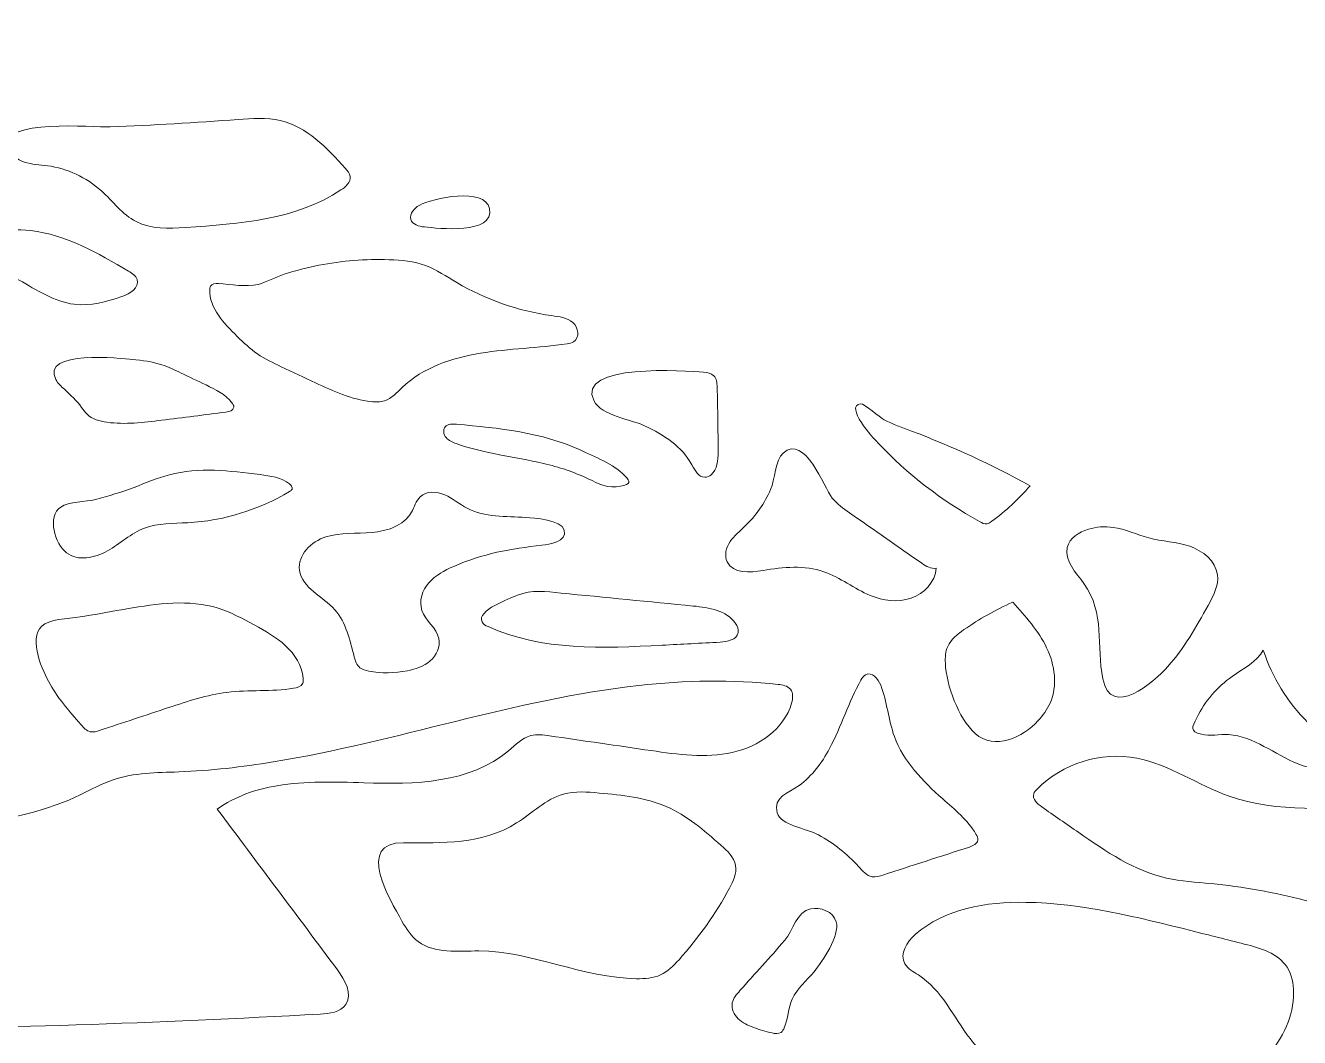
# Model space of a CAD drawing. Header units: millimetres. Extents: x 270 to 572, y -98 to 204.
# Drawn here: x 348 to 399, y -18.8 to 21.7 of the extents above; entities that cross this region are included whole.
import ezdxf

# ---------------------------------------------------------------- set-up
doc = ezdxf.new("R2010")
doc.units = ezdxf.units.MM
doc.header["$MEASUREMENT"] = 0
doc.layers.add('layer 1', color=7, linetype='Continuous')

msp = doc.modelspace()

# ---------------------------------------------------------------- linework, layer by layer
at = {"layer": 'layer 1', "color": 30, "lineweight": 20}
msp.add_ellipse((421.3666, 53.4208), major_axis=(0, 151.0001), ratio=0.9999993, dxfattribs=at)
at = {"layer": 'layer 1', "color": 250, "lineweight": 9}
for points, knots in [([(360.645, 15.096), (358.8494, 13.9036), (356.5881, 13.7343), (354.4362, 13.6002), (354.4362, 13.6002), (353.7659, 13.5579), (353.0533, 13.5261), (352.4535, 13.8331), (352.4535, 13.8331), (351.9032, 14.1153), (351.5293, 14.6444), (351.0707, 15.0607), (351.0707, 15.0607), (350.4709, 15.6005), (349.7089, 15.9568), (348.9117, 16.0661), (348.9117, 16.0661), (348.6047, 16.1085), (348.2908, 16.1155), (347.9944, 16.2108), (347.9944, 16.2108), (347.7016, 16.306), (347.4159, 16.5106), (347.3347, 16.807), (347.3347, 16.807), (347.0067, 17.9606), (350.7532, 17.5972), (351.4199, 17.6219), (351.4199, 17.6219), (353.1273, 17.6889), (354.8313, 17.7877), (356.5317, 17.9147), (356.5317, 17.9147), (357.0961, 17.957), (357.6711, 18.0029), (358.2215, 17.8759), (358.2215, 17.8759), (359.2868, 17.6254), (360.0912, 16.7752), (360.8214, 15.9568), (360.8214, 15.9568), (360.9061, 15.8615), (360.9943, 15.7592), (361.0119, 15.6358), (361.0119, 15.6358), (361.0437, 15.4064), (360.8355, 15.223), (360.645, 15.096)], [0, 0, 0, 0, 0.0769231, 0.0769231, 0.0769231, 0.0769231, 0.1538462, 0.1538462, 0.1538462, 0.1538462, 0.2307692, 0.2307692, 0.2307692, 0.2307692, 0.3076923, 0.3076923, 0.3076923, 0.3076923, 0.3846154, 0.3846154, 0.3846154, 0.3846154, 0.4615385, 0.4615385, 0.4615385, 0.4615385, 0.5384615, 0.5384615, 0.5384615, 0.5384615, 0.6153846, 0.6153846, 0.6153846, 0.6153846, 0.6923077, 0.6923077, 0.6923077, 0.6923077, 0.7692308, 0.7692308, 0.7692308, 0.7692308, 0.8461538, 0.8461538, 0.8461538, 0.8461538, 1, 1, 1, 1]), ([(363.7742, 14.4786), (364.2998, 14.782), (366.3988, 15.2195), (366.5823, 14.3516), (366.5823, 14.3516), (366.7975, 13.3039), (364.508, 13.5614), (363.9894, 13.6179), (363.9894, 13.6179), (363.7671, 13.639), (363.5061, 13.7061), (363.439, 13.9213), (363.439, 13.9213), (363.3685, 14.1435), (363.5731, 14.3587), (363.7742, 14.4786)], [0, 0, 0, 0, 0.2, 0.2, 0.2, 0.2, 0.4, 0.4, 0.4, 0.4, 0.6, 0.6, 0.6, 0.6, 1, 1, 1, 1]), ([(348.2343, 13.4697), (349.6525, 13.318), (350.9295, 12.5736), (352.1572, 11.8504), (352.1572, 11.8504), (352.2983, 11.7658), (352.4465, 11.6705), (352.4959, 11.5188), (352.4959, 11.5188), (352.5982, 11.1943), (352.2101, 10.9438), (351.8891, 10.8344), (351.8891, 10.8344), (351.2753, 10.6298), (350.6297, 10.4499), (349.9876, 10.5275), (349.9876, 10.5275), (349.1833, 10.6228), (348.4848, 11.099), (347.7792, 11.4941), (347.7792, 11.4941), (346.601, 12.1574), (345.3204, 12.6336), (343.9939, 12.8982), (343.9939, 12.8982), (343.5106, 12.997), (342.7592, 13.0922), (342.9885, 13.7237), (342.9885, 13.7237), (343.1861, 14.267), (344.2197, 14.6127), (344.7136, 14.4293), (344.7136, 14.4293), (344.8794, 14.3658), (345.024, 14.2564), (345.1722, 14.1576), (345.1722, 14.1576), (345.6343, 13.8578), (346.16, 13.6567), (346.7033, 13.5755), (346.7033, 13.5755), (347.2113, 13.4979), (347.7263, 13.5226), (348.2343, 13.4697)], [0, 0, 0, 0, 0.0833333, 0.0833333, 0.0833333, 0.0833333, 0.1666667, 0.1666667, 0.1666667, 0.1666667, 0.25, 0.25, 0.25, 0.25, 0.3333333, 0.3333333, 0.3333333, 0.3333333, 0.4166667, 0.4166667, 0.4166667, 0.4166667, 0.5, 0.5, 0.5, 0.5, 0.5833333, 0.5833333, 0.5833333, 0.5833333, 0.6666667, 0.6666667, 0.6666667, 0.6666667, 0.75, 0.75, 0.75, 0.75, 0.8333333, 0.8333333, 0.8333333, 0.8333333, 1, 1, 1, 1]), ([(364.0317, 12.0727), (364.4727, 11.9069), (364.8678, 11.6353), (365.2735, 11.3954), (365.2735, 11.3954), (366.4341, 10.711), (367.7323, 10.2559), (369.0694, 10.0724), (369.0694, 10.0724), (369.3657, 10.0301), (369.6867, 9.9913), (369.916, 9.7973), (369.916, 9.7973), (370.1453, 9.6033), (370.2018, 9.1834), (369.9478, 9.0247), (369.9478, 9.0247), (369.8667, 8.9753), (369.7749, 8.9612), (369.6832, 8.9471), (369.6832, 8.9471), (368.5402, 8.7707), (367.3725, 8.7566), (366.2295, 8.5696), (366.2295, 8.5696), (365.0865, 8.3826), (363.9329, 7.9981), (363.0968, 7.2008), (363.0968, 7.2008), (362.8781, 6.9962), (362.6735, 6.7563), (362.3913, 6.6646), (362.3913, 6.6646), (362.2184, 6.6082), (362.0315, 6.6117), (361.848, 6.6329), (361.848, 6.6329), (361.0684, 6.714), (360.3417, 7.0527), (359.6326, 7.3843), (359.6326, 7.3843), (359.174, 7.5995), (358.7153, 7.8147), (358.2567, 8.0299), (358.2567, 8.0299), (357.9322, 8.1816), (357.6041, 8.3368), (357.3113, 8.5379), (357.3113, 8.5379), (357.015, 8.7425), (356.7574, 8.9929), (356.4999, 9.2399), (356.4999, 9.2399), (355.9637, 9.7585), (355.3887, 10.3617), (355.3992, 11.1061), (355.3992, 11.1061), (355.3992, 11.1555), (355.4028, 11.2013), (355.4275, 11.2437), (355.4275, 11.2437), (355.4839, 11.3495), (355.6321, 11.3601), (355.7555, 11.353), (355.7555, 11.353), (356.2424, 11.3283), (356.8527, 11.1978), (357.3325, 11.3213), (357.3325, 11.3213), (357.6852, 11.413), (358.0239, 11.6141), (358.3732, 11.727), (358.3732, 11.727), (358.8282, 11.8716), (359.2939, 11.9916), (359.7631, 12.0833), (359.7631, 12.0833), (360.6874, 12.2667), (361.6293, 12.3443), (362.5677, 12.3091), (362.5677, 12.3091), (363.0651, 12.2949), (363.566, 12.2456), (364.0317, 12.0727)], [0, 0, 0, 0, 0.0454545, 0.0454545, 0.0454545, 0.0454545, 0.0909091, 0.0909091, 0.0909091, 0.0909091, 0.1363636, 0.1363636, 0.1363636, 0.1363636, 0.1818182, 0.1818182, 0.1818182, 0.1818182, 0.2272727, 0.2272727, 0.2272727, 0.2272727, 0.2727273, 0.2727273, 0.2727273, 0.2727273, 0.3181818, 0.3181818, 0.3181818, 0.3181818, 0.3636364, 0.3636364, 0.3636364, 0.3636364, 0.4090909, 0.4090909, 0.4090909, 0.4090909, 0.4545455, 0.4545455, 0.4545455, 0.4545455, 0.5, 0.5, 0.5, 0.5, 0.5454545, 0.5454545, 0.5454545, 0.5454545, 0.5909091, 0.5909091, 0.5909091, 0.5909091, 0.6363636, 0.6363636, 0.6363636, 0.6363636, 0.6818182, 0.6818182, 0.6818182, 0.6818182, 0.7272727, 0.7272727, 0.7272727, 0.7272727, 0.7727273, 0.7727273, 0.7727273, 0.7727273, 0.8181818, 0.8181818, 0.8181818, 0.8181818, 0.8636364, 0.8636364, 0.8636364, 0.8636364, 0.9090909, 0.9090909, 0.9090909, 0.9090909, 1, 1, 1, 1]), ([(352.3018, 8.3191), (352.7005, 8.2803), (353.0991, 8.2309), (353.4801, 8.1075), (353.4801, 8.1075), (353.7482, 8.0193), (354.0058, 7.8958), (354.2598, 7.7723), (354.2598, 7.7723), (354.5914, 7.6171), (354.923, 7.4584), (355.2546, 7.2996), (355.2546, 7.2996), (355.6356, 7.1162), (356.0307, 6.9257), (356.2882, 6.5905), (356.2882, 6.5905), (356.327, 6.5411), (356.3658, 6.4812), (356.3623, 6.4141), (356.3623, 6.4141), (356.3517, 6.2801), (356.1824, 6.2307), (356.0483, 6.2131), (356.0483, 6.2131), (355.1911, 6.1037), (354.3338, 5.9979), (353.4731, 5.8885), (353.4731, 5.8885), (352.7499, 5.7968), (352.0161, 5.7086), (351.2929, 5.8074), (351.2929, 5.8074), (351.0001, 5.8462), (350.6967, 5.9273), (350.4886, 6.139), (350.4886, 6.139), (350.411, 6.2166), (350.3475, 6.3118), (350.2804, 6.4036), (350.2804, 6.4036), (350.0829, 6.6717), (349.8359, 6.901), (349.589, 7.1268), (349.589, 7.1268), (349.462, 7.2432), (349.3315, 7.3596), (349.2538, 7.5113), (349.2538, 7.5113), (348.6118, 8.7248), (351.8997, 8.3544), (352.3018, 8.3191)], [0, 0, 0, 0, 0.0714286, 0.0714286, 0.0714286, 0.0714286, 0.1428571, 0.1428571, 0.1428571, 0.1428571, 0.2142857, 0.2142857, 0.2142857, 0.2142857, 0.2857143, 0.2857143, 0.2857143, 0.2857143, 0.3571429, 0.3571429, 0.3571429, 0.3571429, 0.4285714, 0.4285714, 0.4285714, 0.4285714, 0.5, 0.5, 0.5, 0.5, 0.5714286, 0.5714286, 0.5714286, 0.5714286, 0.6428571, 0.6428571, 0.6428571, 0.6428571, 0.7142857, 0.7142857, 0.7142857, 0.7142857, 0.7857143, 0.7857143, 0.7857143, 0.7857143, 0.8571429, 0.8571429, 0.8571429, 0.8571429, 1, 1, 1, 1]), ([(375.1442, 7.8041), (375.2888, 7.79), (375.4441, 7.7723), (375.5499, 7.67), (375.5499, 7.67), (375.6663, 7.5536), (375.6769, 7.3737), (375.684, 7.2114), (375.684, 7.2114), (375.7087, 6.3471), (375.7228, 5.4863), (375.7228, 4.622), (375.7228, 4.622), (375.7228, 4.2939), (375.6981, 3.92), (375.4441, 3.7083), (375.4441, 3.7083), (375.3735, 3.6484), (375.2818, 3.606), (375.1865, 3.6096), (375.1865, 3.6096), (374.9396, 3.6131), (374.7985, 3.8812), (374.6785, 4.0999), (374.6785, 4.0999), (374.2728, 4.8372), (373.5532, 5.3064), (372.8123, 5.6557), (372.8123, 5.6557), (372.2479, 5.9238), (371.0555, 6.0755), (370.7627, 6.6576), (370.7627, 6.6576), (370.0042, 8.1886), (374.4492, 7.8641), (375.1442, 7.8041)], [0, 0, 0, 0, 0.1, 0.1, 0.1, 0.1, 0.2, 0.2, 0.2, 0.2, 0.3, 0.3, 0.3, 0.3, 0.4, 0.4, 0.4, 0.4, 0.5, 0.5, 0.5, 0.5, 0.6, 0.6, 0.6, 0.6, 0.7, 0.7, 0.7, 0.7, 0.8, 0.8, 0.8, 0.8, 1, 1, 1, 1]), ([(386.6589, 1.8457), (386.6024, 1.8033), (386.5425, 1.761), (386.4754, 1.7504), (386.4754, 1.7504), (386.3696, 1.7293), (386.2673, 1.7822), (386.1756, 1.8351), (386.1756, 1.8351), (384.6657, 2.6676), (383.2863, 3.7366), (382.1045, 4.9889), (382.1045, 4.9889), (381.9387, 5.1618), (380.7534, 6.46), (381.4201, 6.5482), (381.4201, 6.5482), (381.5577, 6.5658), (382.1927, 5.9908), (382.3585, 5.9061), (382.3585, 5.9061), (382.7078, 5.7262), (383.0852, 5.5922), (383.4557, 5.4546), (383.4557, 5.4546), (385.082, 4.8408), (386.6695, 4.107), (388.1935, 3.2674), (388.1935, 3.2674), (387.7384, 2.7347), (387.2233, 2.2549), (386.6589, 1.8457)], [0, 0, 0, 0, 0.1111111, 0.1111111, 0.1111111, 0.1111111, 0.2222222, 0.2222222, 0.2222222, 0.2222222, 0.3333333, 0.3333333, 0.3333333, 0.3333333, 0.4444444, 0.4444444, 0.4444444, 0.4444444, 0.5555556, 0.5555556, 0.5555556, 0.5555556, 0.6666667, 0.6666667, 0.6666667, 0.6666667, 0.7777778, 0.7777778, 0.7777778, 0.7777778, 1, 1, 1, 1]), ([(371.9833, 3.6836), (372.2479, 3.4049), (372.2373, 3.345), (371.821, 3.2497), (371.821, 3.2497), (371.3483, 3.1404), (370.9356, 3.352), (370.5299, 3.5461), (370.5299, 3.5461), (369.9548, 3.8212), (369.3587, 4.0188), (368.7378, 4.1634), (368.7378, 4.1634), (367.5771, 4.4315), (366.3742, 4.5515), (365.2523, 4.9572), (365.2523, 4.9572), (365.1042, 5.0101), (364.9489, 5.0736), (364.8466, 5.1935), (364.8466, 5.1935), (364.7443, 5.3135), (364.7126, 5.5075), (364.8149, 5.6274), (364.8149, 5.6274), (364.9207, 5.7509), (365.1077, 5.7439), (365.2664, 5.7298), (365.2664, 5.7298), (366.9527, 5.5745), (368.6743, 5.4087), (370.2124, 4.6996), (370.2124, 4.6996), (370.7486, 4.4527), (371.5776, 4.1176), (371.9833, 3.6836)], [0, 0, 0, 0, 0.1, 0.1, 0.1, 0.1, 0.2, 0.2, 0.2, 0.2, 0.3, 0.3, 0.3, 0.3, 0.4, 0.4, 0.4, 0.4, 0.5, 0.5, 0.5, 0.5, 0.6, 0.6, 0.6, 0.6, 0.7, 0.7, 0.7, 0.7, 0.8, 0.8, 0.8, 0.8, 1, 1, 1, 1]), ([(376.0861, 0.2264), (375.9627, 0.4839), (376.0438, 0.7979), (376.2025, 1.0343), (376.2025, 1.0343), (376.3613, 1.2742), (376.5906, 1.4506), (376.7952, 1.6481), (376.7952, 1.6481), (377.2327, 2.0609), (377.5784, 2.5653), (377.8218, 3.1157), (377.8218, 3.1157), (377.9947, 3.5037), (378.0052, 4.2975), (378.3192, 4.5762), (378.3192, 4.5762), (379.1976, 5.3558), (379.949, 3.2003), (380.2877, 2.777), (380.2877, 2.777), (380.4782, 2.5371), (380.7322, 2.3607), (380.9792, 2.1843), (380.9792, 2.1843), (381.9422, 1.5105), (382.9053, 0.8403), (383.8684, 0.1664), (383.8684, 0.1664), (384.0377, 0.0465), (384.2388, -0.077), (384.4399, -0.0241), (384.4399, -0.0241), (384.4046, -0.5779), (383.9601, -1.0542), (383.4345, -1.2306), (383.4345, -1.2306), (382.9053, -1.4105), (382.3197, -1.3293), (381.8047, -1.1177), (381.8047, -1.1177), (381.1626, -0.8531), (380.6087, -0.398), (379.9526, -0.1722), (379.9526, -0.1722), (379.18, 0.0994), (378.3263, 0.0218), (377.5184, -0.1193), (377.5184, -0.1193), (376.9963, -0.2075), (376.3154, -0.2498), (376.0861, 0.2264)], [0, 0, 0, 0, 0.0714286, 0.0714286, 0.0714286, 0.0714286, 0.1428571, 0.1428571, 0.1428571, 0.1428571, 0.2142857, 0.2142857, 0.2142857, 0.2142857, 0.2857143, 0.2857143, 0.2857143, 0.2857143, 0.3571429, 0.3571429, 0.3571429, 0.3571429, 0.4285714, 0.4285714, 0.4285714, 0.4285714, 0.5, 0.5, 0.5, 0.5, 0.5714286, 0.5714286, 0.5714286, 0.5714286, 0.6428571, 0.6428571, 0.6428571, 0.6428571, 0.7142857, 0.7142857, 0.7142857, 0.7142857, 0.7857143, 0.7857143, 0.7857143, 0.7857143, 0.8571429, 0.8571429, 0.8571429, 0.8571429, 1, 1, 1, 1]), ([(349.4443, 2.4172), (349.7689, 2.6324), (350.4427, 2.6183), (350.8308, 2.717), (350.8308, 2.717), (351.3564, 2.8511), (351.875, 3.0134), (352.383, 3.2039), (352.383, 3.2039), (352.8487, 3.3803), (353.3037, 3.5813), (353.787, 3.7083), (353.787, 3.7083), (354.9618, 4.0188), (356.2036, 3.8706), (357.4101, 3.7154), (357.4101, 3.7154), (357.8263, 3.6625), (358.2673, 3.6025), (358.5919, 3.3414), (358.5919, 3.3414), (358.6554, 3.2885), (358.7189, 3.2109), (358.6907, 3.1333), (358.6907, 3.1333), (358.6765, 3.091), (358.6342, 3.0663), (358.5954, 3.0416), (358.5954, 3.0416), (357.3642, 2.3008), (355.9531, 1.8668), (354.5208, 1.7892), (354.5208, 1.7892), (353.9387, 1.7575), (353.3355, 1.7822), (352.7887, 1.574), (352.7887, 1.574), (352.2489, 1.3659), (351.815, 0.9531), (351.3105, 0.6639), (351.3105, 0.6639), (350.8061, 0.3781), (350.1358, 0.237), (349.6737, 0.5863), (349.6737, 0.5863), (349.2186, 0.9284), (348.8834, 2.0503), (349.4443, 2.4172)], [0, 0, 0, 0, 0.0769231, 0.0769231, 0.0769231, 0.0769231, 0.1538462, 0.1538462, 0.1538462, 0.1538462, 0.2307692, 0.2307692, 0.2307692, 0.2307692, 0.3076923, 0.3076923, 0.3076923, 0.3076923, 0.3846154, 0.3846154, 0.3846154, 0.3846154, 0.4615385, 0.4615385, 0.4615385, 0.4615385, 0.5384615, 0.5384615, 0.5384615, 0.5384615, 0.6153846, 0.6153846, 0.6153846, 0.6153846, 0.6923077, 0.6923077, 0.6923077, 0.6923077, 0.7692308, 0.7692308, 0.7692308, 0.7692308, 0.8461538, 0.8461538, 0.8461538, 0.8461538, 1, 1, 1, 1]), ([(363.8835, -1.7174), (364.0247, -2.1337), (364.4656, -2.4088), (364.5573, -2.8427), (364.5573, -2.8427), (364.6244, -3.1673), (364.4621, -3.513), (364.2116, -3.7353), (364.2116, -3.7353), (363.9576, -3.954), (363.6295, -4.0669), (363.3015, -4.1304), (363.3015, -4.1304), (362.7899, -4.2327), (362.2643, -4.2362), (361.7563, -4.1445), (361.7563, -4.1445), (361.6293, -4.1198), (361.4988, -4.0881), (361.4, -4.0069), (361.4, -4.0069), (361.273, -3.9011), (361.2165, -3.7282), (361.1742, -3.5695), (361.1742, -3.5695), (360.9978, -2.9062), (360.8567, -2.2007), (360.4016, -1.6892), (360.4016, -1.6892), (359.9183, -1.1529), (359.0928, -0.8249), (358.9905, -0.1122), (358.9905, -0.1122), (358.9058, 0.4981), (359.4527, 1.0413), (360.0418, 1.2248), (360.0418, 1.2248), (360.6309, 1.4082), (361.2624, 1.3483), (361.8798, 1.4012), (361.8798, 1.4012), (362.4936, 1.4541), (363.1603, 1.6693), (363.4637, 2.2055), (363.4637, 2.2055), (363.5837, 2.4136), (363.6401, 2.6606), (363.813, 2.8264), (363.813, 2.8264), (364.067, 3.0663), (364.4762, 3.0451), (364.7972, 2.904), (364.7972, 2.904), (365.1147, 2.7664), (365.3828, 2.5301), (365.6933, 2.3678), (365.6933, 2.3678), (366.3988, 2.0009), (367.2385, 2.0538), (368.0357, 2.0009), (368.0357, 2.0009), (368.3673, 1.9797), (369.4645, 1.9092), (369.5738, 1.4964), (369.5738, 1.4964), (369.6973, 1.0272), (368.9635, 0.9179), (368.6813, 0.8896), (368.6813, 0.8896), (367.4501, 0.7556), (366.293, 0.551), (365.1535, 0.043), (365.1535, 0.043), (364.7902, -0.1193), (364.4268, -0.3098), (364.1622, -0.6097), (364.1622, -0.6097), (363.8977, -0.9095), (363.753, -1.3399), (363.8835, -1.7174)], [0, 0, 0, 0, 0.047619, 0.047619, 0.047619, 0.047619, 0.0952381, 0.0952381, 0.0952381, 0.0952381, 0.1428571, 0.1428571, 0.1428571, 0.1428571, 0.1904762, 0.1904762, 0.1904762, 0.1904762, 0.2380952, 0.2380952, 0.2380952, 0.2380952, 0.2857143, 0.2857143, 0.2857143, 0.2857143, 0.3333333, 0.3333333, 0.3333333, 0.3333333, 0.3809524, 0.3809524, 0.3809524, 0.3809524, 0.4285714, 0.4285714, 0.4285714, 0.4285714, 0.4761905, 0.4761905, 0.4761905, 0.4761905, 0.5238095, 0.5238095, 0.5238095, 0.5238095, 0.5714286, 0.5714286, 0.5714286, 0.5714286, 0.6190476, 0.6190476, 0.6190476, 0.6190476, 0.6666667, 0.6666667, 0.6666667, 0.6666667, 0.7142857, 0.7142857, 0.7142857, 0.7142857, 0.7619048, 0.7619048, 0.7619048, 0.7619048, 0.8095238, 0.8095238, 0.8095238, 0.8095238, 0.8571429, 0.8571429, 0.8571429, 0.8571429, 0.9047619, 0.9047619, 0.9047619, 0.9047619, 1, 1, 1, 1]), ([(395.309, -1.5163), (394.8363, -2.3665), (394.3565, -3.2237), (393.7074, -3.954), (393.7074, -3.954), (393.1429, -4.589), (391.4214, -6.0812), (391.1003, -4.4479), (391.1003, -4.4479), (390.8358, -3.1179), (391.2062, -1.8409), (390.3454, -0.6414), (390.3454, -0.6414), (390.0279, -0.1969), (389.5552, 0.2688), (389.6822, 0.8014), (389.6822, 0.8014), (389.7739, 1.1789), (390.1514, 1.4223), (390.5253, 1.5317), (390.5253, 1.5317), (390.8428, 1.6269), (391.185, 1.6516), (391.5131, 1.6023), (391.5131, 1.6023), (392.0035, 1.5352), (392.4585, 1.313), (392.9383, 1.186), (392.9383, 1.186), (393.4781, 1.0449), (394.046, 1.0237), (394.5752, 0.8473), (394.5752, 0.8473), (395.1008, 0.6674), (395.6124, 0.2652), (395.6865, -0.2886), (395.6865, -0.2886), (395.7429, -0.719), (395.5207, -1.1353), (395.309, -1.5163)], [0, 0, 0, 0, 0.0909091, 0.0909091, 0.0909091, 0.0909091, 0.1818182, 0.1818182, 0.1818182, 0.1818182, 0.2727273, 0.2727273, 0.2727273, 0.2727273, 0.3636364, 0.3636364, 0.3636364, 0.3636364, 0.4545455, 0.4545455, 0.4545455, 0.4545455, 0.5454545, 0.5454545, 0.5454545, 0.5454545, 0.6363636, 0.6363636, 0.6363636, 0.6363636, 0.7272727, 0.7272727, 0.7272727, 0.7272727, 0.8181818, 0.8181818, 0.8181818, 0.8181818, 1, 1, 1, 1]), ([(367.7041, -1.1106), (368.2827, -0.8778), (368.833, -0.9624), (369.4433, -1.0224), (369.4433, -1.0224), (371.2072, -1.1953), (372.9676, -1.3681), (374.7315, -1.541), (374.7315, -1.541), (375.3594, -1.6045), (376.0685, -1.7139), (376.4177, -2.2395), (376.4177, -2.2395), (376.4918, -2.3489), (376.5447, -2.4794), (376.52, -2.6064), (376.52, -2.6064), (376.4636, -2.8921), (376.0967, -2.9697), (375.8074, -2.9874), (375.8074, -2.9874), (375.0348, -3.0262), (374.2623, -3.0685), (373.4897, -3.1073), (373.4897, -3.1073), (371.1367, -3.2343), (368.6743, -3.3402), (366.5258, -2.363), (366.5258, -2.363), (366.4341, -2.3206), (366.3353, -2.2712), (366.2895, -2.1795), (366.2895, -2.1795), (366.0567, -1.7139), (367.3937, -1.2376), (367.7041, -1.1106)], [0, 0, 0, 0, 0.1, 0.1, 0.1, 0.1, 0.2, 0.2, 0.2, 0.2, 0.3, 0.3, 0.3, 0.3, 0.4, 0.4, 0.4, 0.4, 0.5, 0.5, 0.5, 0.5, 0.6, 0.6, 0.6, 0.6, 0.7, 0.7, 0.7, 0.7, 0.8, 0.8, 0.8, 0.8, 1, 1, 1, 1]), ([(350.411, -1.9502), (350.9719, -1.8479), (351.5293, -1.7491), (352.0902, -1.6539), (352.0902, -1.6539), (353.3037, -1.4457), (354.5702, -1.2623), (355.7414, -1.6292), (355.7414, -1.6292), (356.2459, -1.7879), (356.7151, -2.0455), (357.1808, -2.2995), (357.1808, -2.2995), (357.6182, -2.5429), (358.0662, -2.7863), (358.4331, -3.1285), (358.4331, -3.1285), (358.8035, -3.4707), (359.0928, -3.9222), (359.1387, -4.4197), (359.1387, -4.4197), (359.1457, -4.4937), (359.1457, -4.5678), (359.1175, -4.6313), (359.1175, -4.6313), (359.054, -4.7654), (358.8917, -4.8077), (358.7471, -4.8324), (358.7471, -4.8324), (357.8722, -4.97), (356.9726, -4.8853), (356.0907, -4.9947), (356.0907, -4.9947), (355.2934, -5.0935), (354.5208, -5.3475), (353.7588, -5.6015), (353.7588, -5.6015), (352.8451, -5.9049), (351.9279, -6.2082), (351.0142, -6.5116), (351.0142, -6.5116), (350.8907, -6.554), (350.7567, -6.5963), (350.6262, -6.5681), (350.6262, -6.5681), (350.4745, -6.5363), (350.358, -6.4093), (350.2557, -6.2894), (350.2557, -6.2894), (349.776, -5.7391), (349.2927, -5.1852), (348.9505, -4.5431), (348.9505, -4.5431), (348.6541, -3.9999), (348.0897, -2.6628), (348.8058, -2.2571), (348.8058, -2.2571), (349.2115, -2.0314), (349.9523, -2.0349), (350.411, -1.9502)], [0, 0, 0, 0, 0.0625, 0.0625, 0.0625, 0.0625, 0.125, 0.125, 0.125, 0.125, 0.1875, 0.1875, 0.1875, 0.1875, 0.25, 0.25, 0.25, 0.25, 0.3125, 0.3125, 0.3125, 0.3125, 0.375, 0.375, 0.375, 0.375, 0.4375, 0.4375, 0.4375, 0.4375, 0.5, 0.5, 0.5, 0.5, 0.5625, 0.5625, 0.5625, 0.5625, 0.625, 0.625, 0.625, 0.625, 0.6875, 0.6875, 0.6875, 0.6875, 0.75, 0.75, 0.75, 0.75, 0.8125, 0.8125, 0.8125, 0.8125, 0.875, 0.875, 0.875, 0.875, 1, 1, 1, 1]), ([(388.8567, -3.2132), (389.1848, -3.9011), (389.3047, -4.7266), (388.9943, -5.4216), (388.9943, -5.4216), (388.8778, -5.6826), (388.705, -5.919), (388.511, -6.1306), (388.511, -6.1306), (387.9183, -6.7833), (386.7682, -7.3371), (386.0027, -6.6386), (386.0027, -6.6386), (385.3218, -6.0177), (384.8491, -4.7125), (384.8068, -3.8305), (384.8068, -3.8305), (384.7962, -3.6012), (384.8068, -3.3649), (384.902, -3.1567), (384.902, -3.1567), (385.029, -2.8674), (385.2901, -2.6664), (385.5512, -2.4864), (385.5512, -2.4864), (386.165, -2.0596), (386.8176, -1.6927), (387.502, -1.3858), (387.502, -1.3858), (388.01, -1.9537), (388.5286, -2.5288), (388.8567, -3.2132)], [0, 0, 0, 0, 0.1111111, 0.1111111, 0.1111111, 0.1111111, 0.2222222, 0.2222222, 0.2222222, 0.2222222, 0.3333333, 0.3333333, 0.3333333, 0.3333333, 0.4444444, 0.4444444, 0.4444444, 0.4444444, 0.5555556, 0.5555556, 0.5555556, 0.5555556, 0.6666667, 0.6666667, 0.6666667, 0.6666667, 0.7777778, 0.7777778, 0.7777778, 0.7777778, 1, 1, 1, 1]), ([(399.2954, -6.1977), (399.5388, -6.4376), (399.8034, -6.6704), (399.9339, -6.9844), (399.9339, -6.9844), (400.068, -7.2983), (400.015, -7.7252), (399.7222, -7.8981), (399.7222, -7.8981), (399.4788, -8.0392), (399.1719, -7.9616), (398.9108, -7.8557), (398.9108, -7.8557), (397.9689, -7.4782), (397.1364, -6.7515), (396.1239, -6.6845), (396.1239, -6.6845), (395.7782, -6.6598), (395.3795, -6.7586), (395.0409, -6.6669), (395.0409, -6.6669), (394.5646, -6.5399), (394.6563, -6.4234), (394.861, -6.0072), (394.861, -6.0072), (395.182, -5.351), (395.6723, -4.776), (396.2721, -4.3562), (396.2721, -4.3562), (396.7201, -4.0387), (397.2528, -3.7847), (397.5174, -3.3049), (397.5174, -3.3049), (397.8737, -4.3914), (398.4875, -5.3898), (399.2954, -6.1977)], [0, 0, 0, 0, 0.1, 0.1, 0.1, 0.1, 0.2, 0.2, 0.2, 0.2, 0.3, 0.3, 0.3, 0.3, 0.4, 0.4, 0.4, 0.4, 0.5, 0.5, 0.5, 0.5, 0.6, 0.6, 0.6, 0.6, 0.7, 0.7, 0.7, 0.7, 0.8, 0.8, 0.8, 0.8, 1, 1, 1, 1]), ([(340.3003, -18.4355), (338.9845, -18.4249), (337.0372, -18.4637), (336.0988, -17.3525), (336.0988, -17.3525), (335.6966, -16.8762), (335.4003, -16.5058), (334.8782, -16.1354), (334.8782, -16.1354), (334.4301, -15.8179), (333.9221, -15.4898), (333.7528, -14.9324), (333.7528, -14.9324), (333.5023, -14.0999), (334.1832, -13.2779), (334.8923, -12.7699), (334.8923, -12.7699), (339.1962, -9.6655), (345.4262, -11.38), (350.2169, -9.0975), (350.2169, -9.0975), (350.6544, -8.8894), (351.0777, -8.6459), (351.5363, -8.4907), (351.5363, -8.4907), (352.3759, -8.2014), (353.279, -8.2085), (354.1645, -8.1732), (354.1645, -8.1732), (355.4345, -8.1238), (356.6939, -7.9792), (357.9428, -7.7746), (357.9428, -7.7746), (362.8358, -6.9773), (367.6089, -5.2699), (372.5513, -4.7195), (372.5513, -4.7195), (374.4034, -4.5149), (376.2731, -4.4726), (378.1252, -4.6772), (378.1252, -4.6772), (378.3051, -4.6948), (378.5027, -4.7266), (378.6155, -4.8677), (378.6155, -4.8677), (378.7355, -5.0194), (378.7143, -5.2381), (378.6614, -5.4216), (378.6614, -5.4216), (378.3651, -6.4658), (377.3385, -7.1713), (376.2802, -7.4006), (376.2802, -7.4006), (375.2183, -7.6335), (374.1176, -7.4782), (373.0452, -7.323), (373.0452, -7.323), (371.694, -7.1255), (370.3394, -6.9279), (368.9847, -6.7304), (368.9847, -6.7304), (368.7378, -6.6951), (368.4802, -6.6598), (368.2368, -6.7233), (368.2368, -6.7233), (367.8876, -6.815), (367.623, -7.0937), (367.3478, -7.3266), (367.3478, -7.3266), (365.8027, -8.6354), (363.5837, -8.6777), (361.5623, -8.6107), (361.5623, -8.6107), (360.4157, -8.5719), (359.2198, -8.5366), (358.0945, -8.7271), (358.0945, -8.7271), (357.2337, -8.8717), (356.4152, -9.1504), (355.7026, -9.6655), (355.7026, -9.6655), (357.3042, -11.8068), (358.9058, -13.9482), (360.5075, -16.0896), (360.5075, -16.0896), (360.8108, -16.4952), (361.1248, -17.0491), (360.8426, -17.4724), (360.8426, -17.4724), (360.6309, -17.7899), (360.19, -17.8429), (359.809, -17.864), (359.809, -17.864), (353.3108, -18.2062), (346.8091, -18.4743), (340.3003, -18.4355)], [0, 0, 0, 0, 0.04, 0.04, 0.04, 0.04, 0.08, 0.08, 0.08, 0.08, 0.12, 0.12, 0.12, 0.12, 0.16, 0.16, 0.16, 0.16, 0.2, 0.2, 0.2, 0.2, 0.24, 0.24, 0.24, 0.24, 0.28, 0.28, 0.28, 0.28, 0.32, 0.32, 0.32, 0.32, 0.36, 0.36, 0.36, 0.36, 0.4, 0.4, 0.4, 0.4, 0.44, 0.44, 0.44, 0.44, 0.48, 0.48, 0.48, 0.48, 0.52, 0.52, 0.52, 0.52, 0.56, 0.56, 0.56, 0.56, 0.6, 0.6, 0.6, 0.6, 0.64, 0.64, 0.64, 0.64, 0.68, 0.68, 0.68, 0.68, 0.72, 0.72, 0.72, 0.72, 0.76, 0.76, 0.76, 0.76, 0.8, 0.8, 0.8, 0.8, 0.84, 0.84, 0.84, 0.84, 0.88, 0.88, 0.88, 0.88, 0.92, 0.92, 0.92, 0.92, 1, 1, 1, 1]), ([(379.7338, -10.6921), (379.2541, -10.4345), (378.2169, -10.304), (378.0828, -9.8136), (378.0828, -9.8136), (377.91, -9.1645), (378.545, -9.0234), (378.9577, -8.7236), (378.9577, -8.7236), (379.4763, -8.3426), (379.875, -7.8063), (380.1748, -7.2454), (380.1748, -7.2454), (380.6511, -6.3564), (380.9403, -5.3757), (381.4342, -4.5008), (381.4342, -4.5008), (381.4801, -4.4197), (381.533, -4.335), (381.6142, -4.2891), (381.6142, -4.2891), (381.8611, -4.1551), (382.1222, -4.4479), (382.2245, -4.7089), (382.2245, -4.7089), (382.4785, -5.3686), (382.5278, -6.0918), (382.7713, -6.7586), (382.7713, -6.7586), (383.1346, -7.7569), (383.9037, -8.5472), (384.701, -9.2527), (384.701, -9.2527), (385.1843, -9.6831), (385.6993, -10.1029), (386.0309, -10.6603), (386.0309, -10.6603), (386.0768, -10.7344), (386.1191, -10.8191), (386.105, -10.9037), (386.105, -10.9037), (386.0838, -11.0554), (385.9145, -11.1295), (385.7699, -11.1789), (385.7699, -11.1789), (384.6163, -11.5528), (383.4627, -11.9268), (382.3127, -12.3007), (382.3127, -12.3007), (382.1751, -12.3431), (382.0304, -12.3889), (381.8858, -12.3677), (381.8858, -12.3677), (381.6565, -12.3325), (381.4907, -12.1349), (381.339, -11.9621), (381.339, -11.9621), (380.8839, -11.4505), (380.3371, -11.0201), (379.7338, -10.6921)], [0, 0, 0, 0, 0.0625, 0.0625, 0.0625, 0.0625, 0.125, 0.125, 0.125, 0.125, 0.1875, 0.1875, 0.1875, 0.1875, 0.25, 0.25, 0.25, 0.25, 0.3125, 0.3125, 0.3125, 0.3125, 0.375, 0.375, 0.375, 0.375, 0.4375, 0.4375, 0.4375, 0.4375, 0.5, 0.5, 0.5, 0.5, 0.5625, 0.5625, 0.5625, 0.5625, 0.625, 0.625, 0.625, 0.625, 0.6875, 0.6875, 0.6875, 0.6875, 0.75, 0.75, 0.75, 0.75, 0.8125, 0.8125, 0.8125, 0.8125, 0.875, 0.875, 0.875, 0.875, 1, 1, 1, 1]), ([(399.4682, -20.337), (400.0997, -19.1728), (400.6747, -17.9769), (401.1968, -16.7598), (401.1968, -16.7598), (401.4438, -16.1813), (401.6837, -15.5427), (401.5179, -14.936), (401.5179, -14.936), (401.2603, -13.9764), (400.1597, -13.5531), (399.1966, -13.3132), (399.1966, -13.3132), (397.9583, -13.0027), (396.6989, -12.7593), (395.4289, -12.6394), (395.4289, -12.6394), (394.8363, -12.5829), (394.2365, -12.5547), (393.6545, -12.4242), (393.6545, -12.4242), (392.3562, -12.1314), (391.2309, -11.3588), (390.1373, -10.6003), (390.1373, -10.6003), (389.6469, -10.2581), (389.153, -9.9159), (388.6591, -9.5737), (388.6591, -9.5737), (388.4792, -9.4503), (388.2746, -9.2598), (388.3416, -9.0481), (388.3416, -9.0481), (388.3628, -8.974), (388.4192, -8.9176), (388.4722, -8.8611), (388.4722, -8.8611), (389.4917, -7.831), (391.0368, -7.3512), (392.4585, -7.6264), (392.4585, -7.6264), (393.7709, -7.8804), (394.8962, -8.7024), (396.1557, -9.1469), (396.1557, -9.1469), (398.0924, -9.8313), (400.2161, -9.5808), (402.2728, -9.669), (402.2728, -9.669), (405.1268, -9.796), (407.949, -10.6144), (410.429, -12.0397), (410.429, -12.0397), (410.7183, -12.2055), (411.0358, -12.4242), (411.0746, -12.7558), (411.0746, -12.7558), (411.1134, -13.0909), (410.8418, -13.3943), (410.5278, -13.5107), (410.5278, -13.5107), (410.2174, -13.6307), (409.8717, -13.6095), (409.5365, -13.606), (409.5365, -13.606), (408.9791, -13.5954), (408.4182, -13.6272), (407.8643, -13.7012), (407.8643, -13.7012), (407.4093, -13.7612), (406.9224, -13.8706), (406.612, -14.2092), (406.612, -14.2092), (406.418, -14.4244), (406.3157, -14.7137), (406.2768, -15.003), (406.2768, -15.003), (406.1252, -16.1354), (406.8801, -17.1973), (407.7409, -17.9522), (407.7409, -17.9522), (408.6052, -18.7036), (409.6247, -19.2963), (410.3197, -20.2065), (410.3197, -20.2065), (410.4149, -20.3264), (410.5031, -20.4605), (410.5349, -20.6122), (410.5349, -20.6122), (410.5984, -20.9297), (410.3726, -21.2472), (410.0904, -21.4024), (410.0904, -21.4024), (409.8046, -21.5611), (409.4695, -21.5894), (409.1485, -21.6176), (409.1485, -21.6176), (406.0828, -21.9033), (403.0454, -22.5031), (400.1032, -23.4132), (400.1032, -23.4132), (399.2389, -23.6778), (398.2794, -23.9671), (397.4609, -23.5826), (397.4609, -23.5826), (397.6373, -23.6637), (399.3165, -20.6122), (399.4682, -20.337)], [0, 0, 0, 0, 0.0357143, 0.0357143, 0.0357143, 0.0357143, 0.0714286, 0.0714286, 0.0714286, 0.0714286, 0.1071429, 0.1071429, 0.1071429, 0.1071429, 0.1428571, 0.1428571, 0.1428571, 0.1428571, 0.1785714, 0.1785714, 0.1785714, 0.1785714, 0.2142857, 0.2142857, 0.2142857, 0.2142857, 0.25, 0.25, 0.25, 0.25, 0.2857143, 0.2857143, 0.2857143, 0.2857143, 0.3214286, 0.3214286, 0.3214286, 0.3214286, 0.3571429, 0.3571429, 0.3571429, 0.3571429, 0.3928571, 0.3928571, 0.3928571, 0.3928571, 0.4285714, 0.4285714, 0.4285714, 0.4285714, 0.4642857, 0.4642857, 0.4642857, 0.4642857, 0.5, 0.5, 0.5, 0.5, 0.5357143, 0.5357143, 0.5357143, 0.5357143, 0.5714286, 0.5714286, 0.5714286, 0.5714286, 0.6071429, 0.6071429, 0.6071429, 0.6071429, 0.6428571, 0.6428571, 0.6428571, 0.6428571, 0.6785714, 0.6785714, 0.6785714, 0.6785714, 0.7142857, 0.7142857, 0.7142857, 0.7142857, 0.75, 0.75, 0.75, 0.75, 0.7857143, 0.7857143, 0.7857143, 0.7857143, 0.8214286, 0.8214286, 0.8214286, 0.8214286, 0.8571429, 0.8571429, 0.8571429, 0.8571429, 0.8928571, 0.8928571, 0.8928571, 0.8928571, 0.9285714, 0.9285714, 0.9285714, 0.9285714, 1, 1, 1, 1]), ([(376.1778, -12.8228), (375.624, -13.8529), (374.9467, -14.816), (374.16, -15.6839), (374.16, -15.6839), (373.9448, -15.9202), (373.7155, -16.1531), (373.4262, -16.2906), (373.4262, -16.2906), (373.1298, -16.4282), (372.7912, -16.4494), (372.4631, -16.4459), (372.4631, -16.4459), (370.3253, -16.4141), (368.3003, -15.3487), (366.1625, -15.3346), (366.1625, -15.3346), (365.3264, -15.3276), (364.4021, -15.4616), (363.7318, -14.9571), (363.7318, -14.9571), (363.4567, -14.7455), (363.2591, -14.4491), (363.0863, -14.1457), (363.0863, -14.1457), (362.5677, -13.2356), (361.2377, -10.9919), (363.1427, -11.006), (363.1427, -11.006), (364.702, -11.0166), (366.2824, -11.0801), (367.6688, -10.2158), (367.6688, -10.2158), (368.2933, -9.8242), (368.8295, -9.2598), (369.5386, -9.0622), (369.5386, -9.0622), (370.0042, -8.9352), (370.4981, -8.9776), (370.9744, -9.0199), (370.9744, -9.0199), (371.8845, -9.1046), (372.8088, -9.1927), (373.6484, -9.5561), (373.6484, -9.5561), (374.4739, -9.9124), (375.1618, -10.5157), (375.8392, -11.1119), (375.8392, -11.1119), (376.0932, -11.3341), (376.3613, -11.5846), (376.4213, -11.9162), (376.4213, -11.9162), (376.4777, -12.2302), (376.3295, -12.5441), (376.1778, -12.8228)], [0, 0, 0, 0, 0.0666667, 0.0666667, 0.0666667, 0.0666667, 0.1333333, 0.1333333, 0.1333333, 0.1333333, 0.2, 0.2, 0.2, 0.2, 0.2666667, 0.2666667, 0.2666667, 0.2666667, 0.3333333, 0.3333333, 0.3333333, 0.3333333, 0.4, 0.4, 0.4, 0.4, 0.4666667, 0.4666667, 0.4666667, 0.4666667, 0.5333333, 0.5333333, 0.5333333, 0.5333333, 0.6, 0.6, 0.6, 0.6, 0.6666667, 0.6666667, 0.6666667, 0.6666667, 0.7333333, 0.7333333, 0.7333333, 0.7333333, 0.8, 0.8, 0.8, 0.8, 0.8666667, 0.8666667, 0.8666667, 0.8666667, 1, 1, 1, 1]), ([(376.2907, -17.416), (376.3295, -17.2255), (376.4636, -17.0667), (376.5941, -16.9221), (376.5941, -16.9221), (377.1903, -16.2518), (377.8042, -15.5921), (378.3862, -14.9077), (378.3862, -14.9077), (378.7284, -14.5056), (378.8625, -13.7718), (379.4234, -13.6483), (379.4234, -13.6483), (379.8044, -13.5672), (380.33, -13.7612), (380.4429, -14.1669), (380.4429, -14.1669), (380.6017, -14.7314), (379.8926, -15.7438), (379.5575, -16.1636), (379.5575, -16.1636), (379.2611, -16.527), (378.8801, -16.8339), (378.6896, -17.2643), (378.6896, -17.2643), (378.5273, -17.6241), (378.5203, -18.0404), (378.3686, -18.4038), (378.3686, -18.4038), (378.3404, -18.4779), (378.3016, -18.5484), (378.2381, -18.5907), (378.2381, -18.5907), (378.1358, -18.6613), (377.9982, -18.6437), (377.8782, -18.6154), (377.8782, -18.6154), (377.6278, -18.559), (377.3773, -18.4849), (377.1374, -18.3932), (377.1374, -18.3932), (376.9152, -18.3121), (376.6964, -18.2133), (376.5271, -18.051), (376.5271, -18.051), (376.3578, -17.8887), (376.2449, -17.6488), (376.2907, -17.416)], [0, 0, 0, 0, 0.0769231, 0.0769231, 0.0769231, 0.0769231, 0.1538462, 0.1538462, 0.1538462, 0.1538462, 0.2307692, 0.2307692, 0.2307692, 0.2307692, 0.3076923, 0.3076923, 0.3076923, 0.3076923, 0.3846154, 0.3846154, 0.3846154, 0.3846154, 0.4615385, 0.4615385, 0.4615385, 0.4615385, 0.5384615, 0.5384615, 0.5384615, 0.5384615, 0.6153846, 0.6153846, 0.6153846, 0.6153846, 0.6923077, 0.6923077, 0.6923077, 0.6923077, 0.7692308, 0.7692308, 0.7692308, 0.7692308, 0.8461538, 0.8461538, 0.8461538, 0.8461538, 1, 1, 1, 1]), ([(383.6038, -14.682), (384.775, -13.6377), (386.4507, -13.3661), (388.0206, -13.3908), (388.0206, -13.3908), (390.2748, -13.4261), (392.4832, -13.9799), (394.6705, -14.5338), (394.6705, -14.5338), (395.3654, -14.7067), (396.0604, -14.8831), (396.7589, -15.0594), (396.7589, -15.0594), (397.401, -15.2217), (398.1065, -15.4263), (398.4663, -15.9837), (398.4663, -15.9837), (398.6568, -16.2836), (398.7239, -16.6469), (398.7274, -17.0032), (398.7274, -17.0032), (398.7309, -17.4619), (398.6357, -17.924), (398.4487, -18.3438), (398.4487, -18.3438), (398.2547, -18.7954), (397.9583, -19.194), (397.6655, -19.5891), (397.6655, -19.5891), (396.586, -21.0496), (395.4924, -22.5207), (394.1201, -23.7131), (394.1201, -23.7131), (392.6032, -25.0289), (391.8024, -23.6672), (390.6065, -22.7394), (390.6065, -22.7394), (389.3082, -21.734), (387.876, -20.9014), (386.6695, -19.7796), (386.6695, -19.7796), (386.3555, -19.4868), (386.0592, -19.1764), (385.7946, -18.8377), (385.7946, -18.8377), (385.1243, -17.9663), (384.6622, -16.8833), (383.7308, -16.2942), (383.7308, -16.2942), (383.5333, -16.1672), (383.304, -16.0543), (383.1875, -15.8497), (383.1875, -15.8497), (382.9688, -15.4581), (383.2687, -14.9818), (383.6038, -14.682)], [0, 0, 0, 0, 0.0666667, 0.0666667, 0.0666667, 0.0666667, 0.1333333, 0.1333333, 0.1333333, 0.1333333, 0.2, 0.2, 0.2, 0.2, 0.2666667, 0.2666667, 0.2666667, 0.2666667, 0.3333333, 0.3333333, 0.3333333, 0.3333333, 0.4, 0.4, 0.4, 0.4, 0.4666667, 0.4666667, 0.4666667, 0.4666667, 0.5333333, 0.5333333, 0.5333333, 0.5333333, 0.6, 0.6, 0.6, 0.6, 0.6666667, 0.6666667, 0.6666667, 0.6666667, 0.7333333, 0.7333333, 0.7333333, 0.7333333, 0.8, 0.8, 0.8, 0.8, 0.8666667, 0.8666667, 0.8666667, 0.8666667, 1, 1, 1, 1])]:
    msp.add_open_spline(points, degree=3, knots=knots, dxfattribs=at)

doc.saveas('drawing.dxf')
